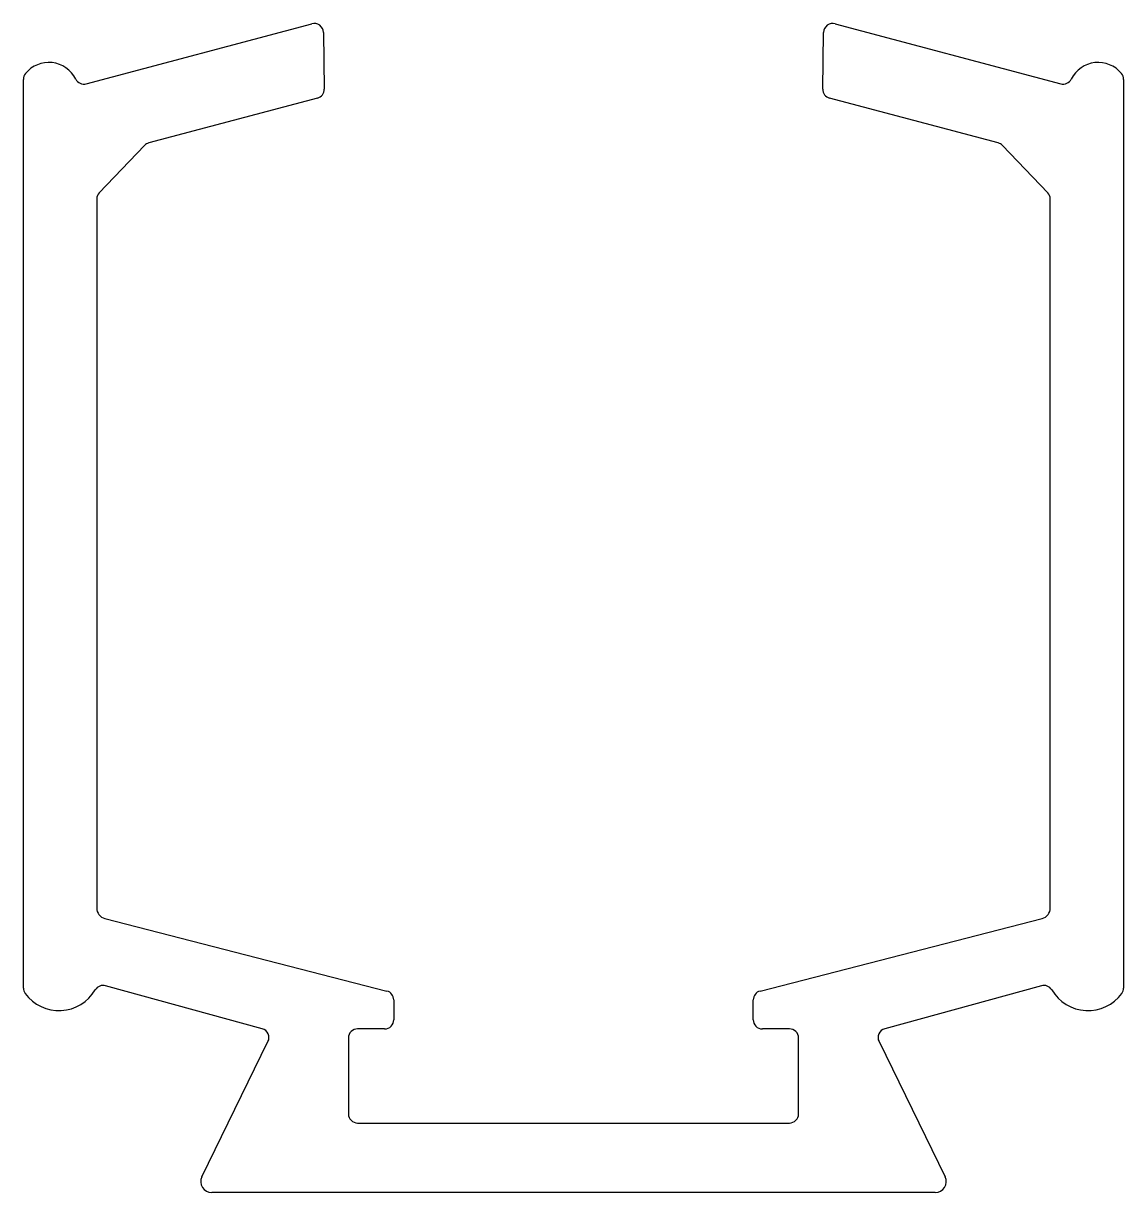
# Model space of a CAD drawing. Extents: x 1.8 to 31.9, y 1.8 to 33.7.
import ezdxf

# ---------------------------------------------------------------- set-up
doc = ezdxf.new("R2010")
doc.units = 0
doc.layers.get('0').update_dxf_attribs({"linetype": 'CONTINUOUS'})

msp = doc.modelspace()

# ---------------------------------------------------------------- linework, layer by layer
for p, q in [((3.564, 32.068), (9.718, 33.708)), ((24.001, 33.708), (30.155, 32.068)), ((10.033, 33.47), (10.058, 31.925)), ((23.661, 31.925), (23.686, 33.47)), ((1.848, 7.387), (1.848, 32.189)), ((31.871, 32.189), (31.871, 7.387)), ((9.873, 31.679), (5.267, 30.452)), ((28.452, 30.452), (23.846, 31.679)), ((5.151, 30.383), (3.917, 29.095)), ((29.802, 29.095), (28.568, 30.383)), ((3.848, 28.922), (3.848, 9.576)), ((29.871, 9.576), (29.871, 28.922)), ((4.073, 9.286), (11.767, 7.306)), ((21.952, 7.306), (29.646, 9.286)), ((8.364, 6.278), (4.09, 7.451)), ((29.629, 7.451), (25.355, 6.278)), ((11.955, 7.063), (11.955, 6.523)), ((21.764, 6.523), (21.764, 7.063)), ((11.705, 6.273), (10.967, 6.273)), ((22.752, 6.273), (22.014, 6.273)), ((6.719, 2.237), (8.522, 5.927)), ((10.717, 6.023), (10.717, 3.955)), ((23.002, 3.955), (23.002, 6.023)), ((25.197, 5.927), (27, 2.237)), ((10.967, 3.705), (22.752, 3.705)), ((26.731, 1.805), (6.988, 1.805))]:
    msp.add_line(p, q)
for centre, radius, start, end in [((9.783, 33.466), 0.25, 0.9474, 104.9165), ((23.936, 33.466), 0.25, 75.0835, 179.0526), ((2.541, 31.825), 0.824, 26.851, 140.589), ((31.178, 31.825), 0.824, 39.411, 153.149), ((2.098, 32.189), 0.25, 140.589, 180), ((31.621, 32.189), 0.25, 0, 39.411), ((3.5, 32.31), 0.25, 206.851, 284.9165), ((9.808, 31.921), 0.25, 284.9165, 0.9474), ((23.911, 31.921), 0.25, 179.0526, 255.0835), ((30.219, 32.31), 0.25, 255.0835, 333.149), ((5.331, 30.211), 0.25, 104.9165, 136.2481), ((28.388, 30.211), 0.25, 43.7519, 75.0835), ((4.098, 28.922), 0.25, 136.2481, 180), ((29.621, 28.922), 0.25, 0, 43.7519), ((4.148, 9.576), 0.3, 180, 255.5664), ((29.571, 9.576), 0.3, 284.4336, 360), ((2.098, 7.387), 0.25, 180, 216.4888), ((4.024, 7.21), 0.25, 74.6572, 149.3966), ((29.695, 7.21), 0.25, 30.6034, 105.3428), ((31.621, 7.387), 0.25, 323.5112, 0), ((2.82, 7.922), 1.149, 216.4888, 329.3966), ((11.705, 7.063), 0.25, 0, 75.5664), ((22.014, 7.063), 0.25, 104.4336, 180), ((30.899, 7.922), 1.149, 210.6034, 323.5112), ((11.705, 6.523), 0.25, 270, 0), ((22.014, 6.523), 0.25, 180, 270), ((8.298, 6.037), 0.25, 333.954, 74.6572), ((10.967, 6.023), 0.25, 90, 180), ((22.752, 6.023), 0.25, 0, 90), ((25.421, 6.037), 0.25, 105.3428, 206.046), ((10.967, 3.955), 0.25, 180, 270), ((22.752, 3.955), 0.25, 270, 360), ((6.988, 2.105), 0.3, 153.954, 270), ((26.731, 2.105), 0.3, 270, 26.046)]:
    msp.add_arc(centre, radius, start, end)

doc.saveas('drawing.dxf')
